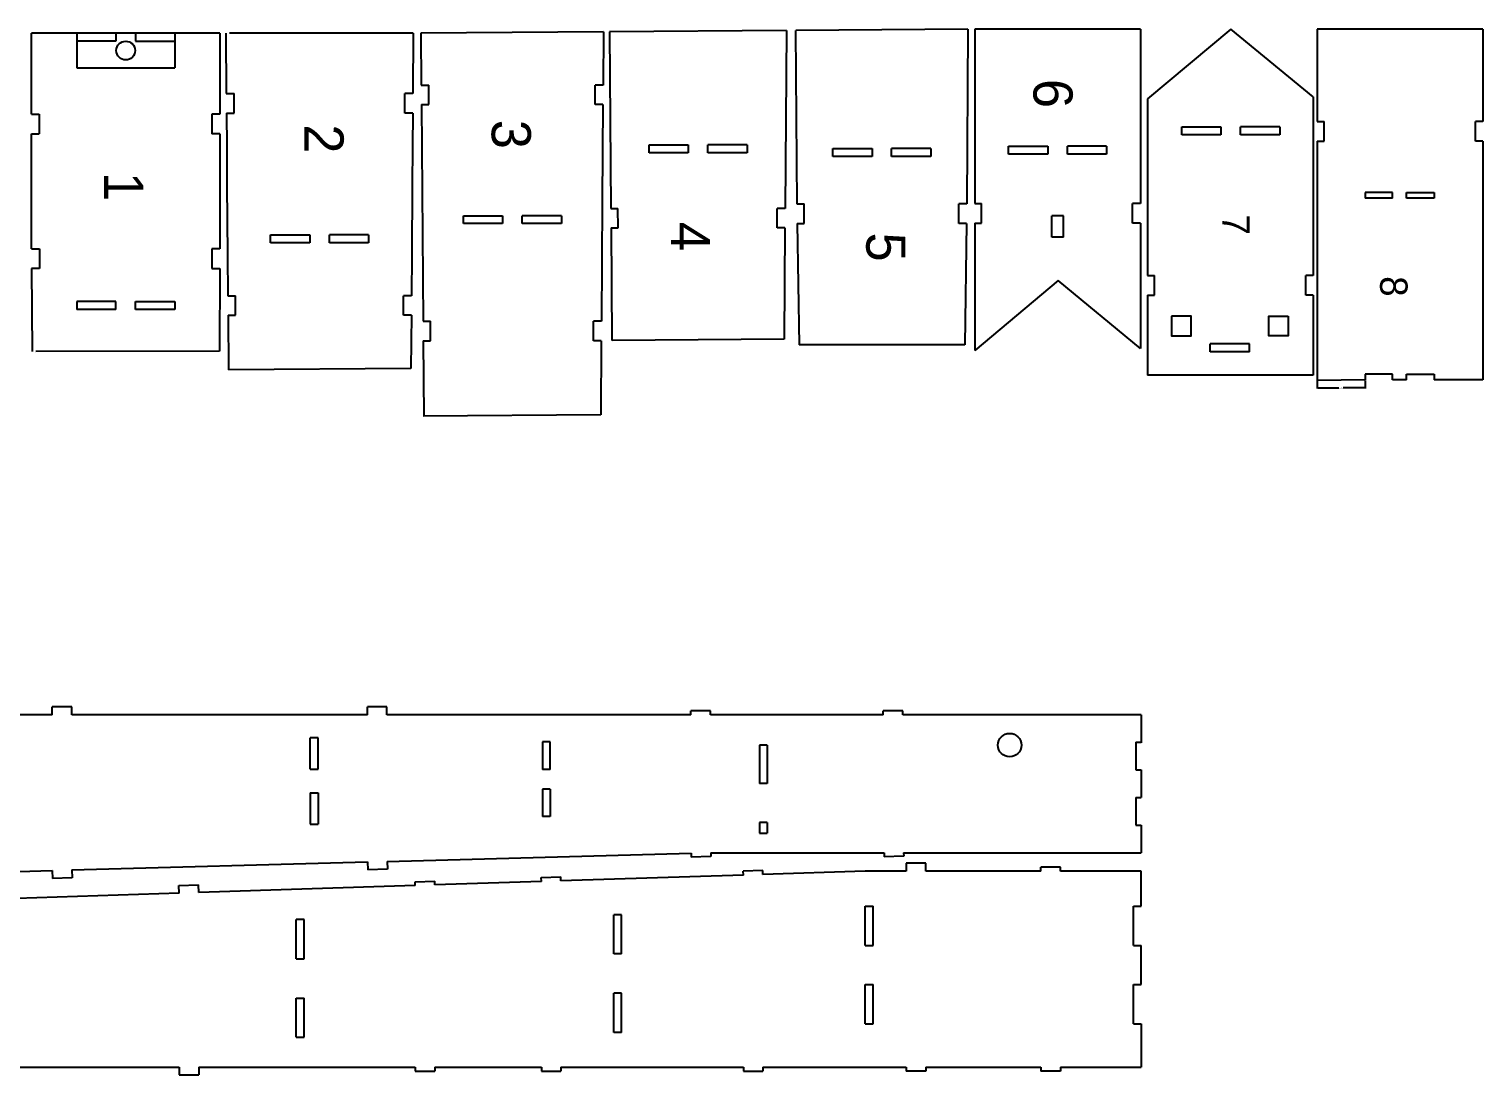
# Model space of a CAD drawing. Extents: x 8453 to 11023, y 19221 to 20564.
# Drawn here: x 8846.2 to 9217.1, y 20122 to 20388.8 of the extents above; entities that cross this region are included whole.
import ezdxf

# ---------------------------------------------------------------- set-up
doc = ezdxf.new("R2010")
doc.units = 0
doc.header["$MEASUREMENT"] = 0
doc.layers.get('0').update_dxf_attribs({"linetype": 'CONTINUOUS'})
doc.layers.get('Defpoints').update_dxf_attribs({"linetype": 'CONTINUOUS'})
doc.layers.add('7', color=7, linetype='CONTINUOUS')
doc.styles.add('样式_40', font='txt', dxfattribs={"height": 10})
doc.dimstyles.get("Standard").update_dxf_attribs({"dimtxt": 0.18, "dimasz": 0.18, "dimexe": 0.18, "dimexo": 0.0625, "dimgap": 0.09, "dimtad": 0, "dimtih": 1, "dimtoh": 1, "dimdec": 4, "dimzin": 0, "dimdsep": 46, "dimtxsty": 'STANDARD', "dimcen": 0.09, "dimadec": 0, "dimazin": 0, "dimtfac": 1, "dimtdec": 4, "dimtofl": 0, "dimtmove": 2, "dimatfit": 3, "dimfxl": 1, "dimtolj": 1, "dimtzin": 0, "dimarcsym": 0})

# ---------------------------------------------------------------- blocks, each defined once
blk = doc.blocks.new('*U134')
at = {"color": 242, "linetype": 'ByBlock', "style": '样式_40'}
blk.add_text('1', height=10, dxfattribs=at).set_placement((9540.51, 20139.99))
blk = doc.blocks.new('*U135')
at = {"color": 242, "linetype": 'ByBlock', "style": '样式_40'}
blk.add_text('2', height=10, dxfattribs=at).set_placement((9609.48, 20141.63))
blk = doc.blocks.new('*U136')
at = {"color": 242, "linetype": 'ByBlock', "style": '样式_40'}
blk.add_text('3', height=10, dxfattribs=at).set_placement((9694.21, 20140.32))
blk = doc.blocks.new('*U137')
at = {"color": 242, "linetype": 'ByBlock', "style": '样式_40'}
blk.add_text('4', height=10, dxfattribs=at).set_placement((9818.36, 20138.68))
blk = doc.blocks.new('*U138')
at = {"color": 242, "linetype": 'ByBlock', "style": '样式_40'}
blk.add_text('5', height=10, dxfattribs=at).set_placement((9900.14, 20141.63))
blk = doc.blocks.new('*U158')
at = {"color": 242, "linetype": 'ByBlock', "style": '样式_40'}
blk.add_text('6', height=10, dxfattribs=at).set_placement((9941.52, 20139.43))
blk = doc.blocks.new('*U160')
at = {"color": 244, "linetype": 'ByBlock'}
blk.add_text('8', height=7, dxfattribs=at).set_placement((10144.36, 20140.54))
blk = doc.blocks.new('*U173')
at = {"color": 244, "linetype": 'ByBlock'}
blk.add_text('7', height=7, dxfattribs=at).set_placement((10040.3, 20143.56))
blk = doc.blocks.new('*D179')
at = {"color": 0, "linetype": 'ByBlock', "lineweight": -2, "transparency": 16777216}
for p, q in [((9174.82, 20299.12), (9174.82, 20297.1)), ((9175, 20297.28), (9180.37, 20297.28)), ((9186.85, 20297.28), (9181.48, 20297.28)), ((9187.03, 20299.12), (9187.03, 20297.1))]:
    blk.add_line(p, q, dxfattribs=at)
at = {"color": 0, "linetype": 'ByBlock', "transparency": 16777216}
for points in [[(9175, 20297.31), (9175, 20297.25), (9174.82, 20297.28)], [(9186.85, 20297.31), (9186.85, 20297.25), (9187.03, 20297.28)]]:
    blk.add_solid(points, dxfattribs=at)
at = {"layer": 'Defpoints', "color": 0, "linetype": 'ByBlock', "transparency": 16777216}
for p in [(9174.82, 20299.18), (9187.03, 20299.18), (9187.03, 20297.28)]:
    blk.add_point(p, dxfattribs=at)
at = {"color": 0, "linetype": 'ByBlock', "transparency": 16777216, "insert": (9180.92, 20297.28), "char_height": 0.18, "attachment_point": 5}
blk.add_mtext('\\A1;12.2109', dxfattribs=at)

msp = doc.modelspace()

# ---------------------------------------------------------------- linework, layer by layer
for p, q in [((8858.34804, 20387.73375), (8846.8481, 20387.73353)), ((8846.84812, 20367.10021), (8846.8481, 20387.73353)), ((8858.34804, 20387.73375), (8858.34804, 20385.73375)), ((8858.34804, 20385.73375), (8858.34804, 20378.93375)), ((8868.34804, 20385.73375), (8858.34804, 20385.73375)), ((8873.34804, 20387.73375), (8868.34804, 20387.73375)), ((8868.34804, 20387.73375), (8868.34804, 20385.73375)), ((8873.34804, 20387.73375), (8873.34804, 20385.73375)), ((8873.34804, 20385.73375), (8883.34804, 20385.73375)), ((8894.84804, 20387.73375), (8883.34804, 20387.73375)), ((8883.34804, 20387.73375), (8883.34804, 20385.73375)), ((8883.34804, 20385.73375), (8883.34804, 20378.93375)), ((8894.84804, 20387.73375), (8894.84804, 20367.10037)), ((8896.42229, 20387.73375), (8896.50717, 20372.34158)), ((8944.19892, 20387.75301), (8897.36306, 20387.73842)), ((8944.19892, 20387.75301), (8944.12118, 20372.34146)), ((8992.70962, 20388.11341), (8946.1364, 20387.75362)), ((8946.1364, 20387.75362), (8946.23851, 20374.53592)), ((8992.70962, 20388.11341), (8992.61351, 20374.5358)), ((9039.39361, 20388.47407), (8994.26539, 20388.12543)), ((8994.26539, 20388.12543), (8994.61348, 20343.06787)), ((9039.39361, 20388.47407), (9039.07898, 20343.06775)), ((9041.75985, 20388.47363), (9042.10194, 20344.19319)), ((9085.71912, 20388.81323), (9041.81704, 20388.47407)), ((9085.71909, 20388.80955), (9085.40548, 20344.19307)), ((9129.75518, 20388.81323), (9087.47133, 20388.81323)), ((9152.77625, 20388.81323), (9131.53024, 20371.01875)), ((9173.8141, 20371.51816), (9152.77625, 20388.81323)), ((9217.10007, 20388.81323), (9174.81621, 20388.81323)), ((8858.34804, 20378.93375), (8883.34804, 20378.93375)), ((8946.23851, 20374.53592), (8948.17053, 20374.53592)), ((8948.17053, 20369.53592), (8948.17053, 20374.53592)), ((8992.61359, 20374.5358), (8990.5782, 20374.5358)), ((8990.5782, 20369.5358), (8990.5782, 20374.5358)), ((8896.50717, 20372.34158), (8898.49319, 20372.34158)), ((8898.49319, 20367.34158), (8898.49319, 20372.34158)), ((8944.12118, 20372.34146), (8942.08579, 20372.34146)), ((8942.08579, 20367.34146), (8942.08579, 20372.34146)), ((8846.79867, 20367.10016), (8848.79867, 20367.10016)), ((8848.79867, 20367.10016), (8848.79867, 20362.09999)), ((8894.84804, 20367.10037), (8892.84804, 20367.10037)), ((8892.84804, 20367.10037), (8892.84804, 20362.10021)), ((8896.54256, 20367.34158), (8896.6035, 20358.73277)), ((8896.54579, 20367.34158), (8898.49319, 20367.34158)), ((8944.08579, 20367.34146), (8942.08579, 20367.34146)), ((8944.08579, 20367.34146), (8944.02485, 20358.73321)), ((8946.27714, 20369.53592), (8948.17053, 20369.53592)), ((8946.27714, 20369.53592), (8946.70392, 20314.29251)), ((8992.5782, 20369.5358), (8990.5782, 20369.5358)), ((8992.57812, 20369.5358), (8992.49366, 20357.6032)), ((9140.26901, 20361.84443), (9140.26901, 20363.84443)), ((9140.26901, 20363.84443), (9150.26901, 20363.84443)), ((9150.26901, 20363.84443), (9150.26901, 20361.84443)), ((9155.26901, 20361.84443), (9155.26901, 20363.84443)), ((9165.26901, 20363.84443), (9155.26901, 20363.84443)), ((9165.26901, 20363.84443), (9165.26901, 20361.84443)), ((9174.81621, 20365.24054), (9176.57001, 20365.24054)), ((9176.57001, 20360.24054), (9176.57001, 20365.24054)), ((9217.10007, 20365.23983), (9215.17669, 20365.24042)), ((9215.17669, 20360.24042), (9215.17669, 20365.24042)), ((8846.84813, 20332.75251), (8846.84813, 20362.10021)), ((8846.84813, 20362.09999), (8848.79867, 20362.09999)), ((8894.84804, 20362.10021), (8892.84804, 20362.10021)), ((8894.84804, 20362.10021), (8894.84804, 20332.75251)), ((9150.26901, 20361.84443), (9140.26901, 20361.84443)), ((9165.26901, 20361.84443), (9155.26901, 20361.84443)), ((9174.81621, 20360.24054), (9176.57001, 20360.24054)), ((9217.10007, 20360.24042), (9215.17669, 20360.24042)), ((8896.6035, 20358.73277), (8896.67318, 20348.88846)), ((8944.02485, 20358.73321), (8943.95516, 20348.88773)), ((8992.49366, 20357.6032), (8992.40358, 20344.92707)), ((9004.36077, 20357.25104), (9004.36077, 20359.25104)), ((9004.36077, 20359.25104), (9014.36077, 20359.25104)), ((9014.36077, 20357.25104), (9004.36077, 20357.25104)), ((9014.36077, 20359.25104), (9014.36077, 20357.25104)), ((9019.36077, 20357.25104), (9019.36077, 20359.25104)), ((9029.36077, 20359.25104), (9019.36077, 20359.25104)), ((9029.36077, 20357.25104), (9019.36077, 20357.25104)), ((9029.36077, 20359.25104), (9029.36077, 20357.25104)), ((9051.24694, 20356.34658), (9051.24694, 20358.34658)), ((9051.24694, 20358.34658), (9061.24694, 20358.34658)), ((9061.24694, 20356.34658), (9051.24694, 20356.34658)), ((9061.24694, 20358.34658), (9061.24694, 20356.34658)), ((9066.24694, 20356.34658), (9066.24694, 20358.34658)), ((9076.24694, 20358.34658), (9066.24694, 20358.34658)), ((9076.24694, 20356.34658), (9066.24694, 20356.34658)), ((9076.24694, 20358.34658), (9076.24694, 20356.34658)), ((9096.0852, 20356.9065), (9096.0852, 20358.9065)), ((9096.0852, 20358.9065), (9106.0852, 20358.9065)), ((9106.0852, 20356.9065), (9096.0852, 20356.9065)), ((9106.0852, 20358.9065), (9106.0852, 20356.9065)), ((9111.0852, 20356.9065), (9111.0852, 20358.9065)), ((9121.0852, 20358.9065), (9111.0852, 20358.9065)), ((9121.0852, 20356.9065), (9111.0852, 20356.9065)), ((9121.0852, 20358.9065), (9121.0852, 20356.9065)), ((8896.67318, 20348.88846), (8896.7979, 20331.29933)), ((8943.95527, 20348.90325), (8943.83065, 20331.29812)), ((8992.4036, 20344.9294), (8992.19157, 20314.29239)), ((9194.07248, 20347.0958), (9187.0271, 20347.0958)), ((9187.0271, 20347.0958), (9187.0271, 20345.68673)), ((9194.07248, 20345.68673), (9187.0271, 20345.68673)), ((9194.07248, 20345.68673), (9194.07248, 20347.0958)), ((9197.59517, 20345.68673), (9197.59517, 20347.0958)), ((9197.59517, 20347.0958), (9204.64055, 20347.0958)), ((9204.64055, 20345.68704), (9197.59517, 20345.68704)), ((9204.64055, 20347.0958), (9204.64055, 20345.68673)), ((8956.9866, 20339.17466), (8956.9866, 20341.17466)), ((8956.9866, 20341.17466), (8966.9866, 20341.17466)), ((8966.9866, 20341.17466), (8966.9866, 20339.17466)), ((8971.9866, 20339.17466), (8971.9866, 20341.17466)), ((8981.9866, 20341.17466), (8971.9866, 20341.17466)), ((8981.9866, 20341.17466), (8981.9866, 20339.17466)), ((8994.61348, 20343.06787), (8996.43489, 20343.06787)), ((8996.47042, 20338.06787), (8996.43489, 20343.06787)), ((9037.04341, 20338.06775), (9037.07894, 20343.06775)), ((9039.07894, 20343.06775), (9037.07894, 20343.06775)), ((9042.10194, 20344.19319), (9043.91061, 20344.19319)), ((9043.91061, 20339.19319), (9043.91061, 20344.19319)), ((9085.40545, 20344.19307), (9083.36992, 20344.19307)), ((9083.36992, 20339.19307), (9083.36992, 20344.19307)), ((9087.47133, 20344.31125), (9089.18054, 20344.31125)), ((9089.18054, 20339.31125), (9089.18054, 20344.31125)), ((9107.0852, 20335.72475), (9107.0852, 20341.17254)), ((9110.0852, 20341.17254), (9107.0852, 20341.17254)), ((9110.0852, 20335.72475), (9110.0852, 20341.17254)), ((9129.75518, 20344.31113), (9127.71966, 20344.31113)), ((9127.71966, 20339.31113), (9127.71966, 20344.31113)), ((8966.9866, 20339.17466), (8956.9866, 20339.17466)), ((8981.9866, 20339.17466), (8971.9866, 20339.17466)), ((8994.65211, 20338.06787), (8996.47042, 20338.06787)), ((8994.65211, 20338.06787), (8994.87369, 20309.38588)), ((9039.03217, 20338.06775), (9037.04341, 20338.06775)), ((9039.03217, 20338.06775), (9038.83292, 20309.72181)), ((9042.14057, 20339.19319), (9043.91061, 20339.19319)), ((9042.14057, 20339.19319), (9042.63304, 20308.2549)), ((9085.36992, 20339.19307), (9083.36992, 20339.19307)), ((9085.36992, 20339.19307), (9084.91693, 20308.25331)), ((9087.47133, 20339.31125), (9089.18054, 20339.31125)), ((9129.75518, 20339.31113), (9127.71966, 20339.31113)), ((8907.80565, 20334.30113), (8907.80565, 20336.30113)), ((8907.80565, 20336.30113), (8917.80565, 20336.30113)), ((8917.80565, 20334.30113), (8907.80565, 20334.30113)), ((8917.80565, 20336.30113), (8917.80565, 20334.30113)), ((8922.80565, 20334.30113), (8922.80565, 20336.30113)), ((8932.80565, 20336.30113), (8922.80565, 20336.30113)), ((8932.80565, 20334.30113), (8922.80565, 20334.30113)), ((8932.80565, 20336.30113), (8932.80565, 20334.30113)), ((9110.0852, 20335.72475), (9107.0852, 20335.72475)), ((8846.84813, 20332.75251), (8848.84813, 20332.75251)), ((8848.84813, 20332.75251), (8848.84813, 20327.75251)), ((8894.84804, 20332.75251), (8892.84804, 20332.75251)), ((8892.84804, 20332.75251), (8892.84804, 20327.75251)), ((8896.7979, 20331.29933), (8896.87213, 20320.80209)), ((8943.83065, 20331.29812), (8943.75636, 20320.80197)), ((8848.84813, 20327.75251), (8846.84813, 20327.75251)), ((8846.84813, 20327.75251), (8846.96479, 20306.59524)), ((8892.84804, 20327.75251), (8894.84804, 20327.75251)), ((8894.84804, 20327.75251), (8894.74141, 20306.61451)), ((9131.53024, 20325.96874), (9133.31325, 20325.96874)), ((9133.31325, 20320.96874), (9133.31325, 20325.96874)), ((9173.8141, 20325.96862), (9171.89122, 20325.96862)), ((9171.89122, 20320.96862), (9171.89122, 20325.96862)), ((9108.71734, 20324.63133), (9087.47133, 20306.83685)), ((9129.75518, 20307.33625), (9108.71734, 20324.63133)), ((8868.34804, 20319.29023), (8858.34804, 20319.29023)), ((8858.34804, 20319.29023), (8858.34804, 20317.29023)), ((8868.34804, 20317.29023), (8868.34804, 20319.29023)), ((8873.34804, 20317.29023), (8873.34804, 20319.29023)), ((8873.34804, 20319.29023), (8883.34804, 20319.29023)), ((8883.34804, 20319.29023), (8883.34804, 20317.29023)), ((8896.90533, 20320.80209), (8898.82276, 20320.80209)), ((8898.85815, 20315.80209), (8898.82276, 20320.80209)), ((8941.72096, 20315.80197), (8941.75636, 20320.80197)), ((8943.75636, 20320.80197), (8941.75636, 20320.80197)), ((9131.53024, 20320.96874), (9133.31325, 20320.96874)), ((9173.8141, 20320.96862), (9171.89122, 20320.96862)), ((8868.34804, 20317.29023), (8858.34804, 20317.29023)), ((8883.34804, 20317.29067), (8873.34804, 20317.29067)), ((8896.94396, 20315.80209), (8898.85815, 20315.80209)), ((8896.94396, 20315.80209), (8897.05163, 20301.86456)), ((8943.72096, 20315.80197), (8941.72096, 20315.80197)), ((8943.72096, 20315.80197), (8943.62485, 20302.22435)), ((8946.70392, 20314.29251), (8948.56828, 20314.29251)), ((8948.60381, 20309.29251), (8948.56828, 20314.29251)), ((8990.16171, 20309.29239), (8990.19724, 20314.29239)), ((8992.19724, 20314.29239), (8990.19724, 20314.29239)), ((8946.74255, 20309.29251), (8948.60381, 20309.29251)), ((8946.74255, 20309.29251), (8946.89121, 20290.04905)), ((8992.15037, 20309.29239), (8990.16171, 20309.29239)), ((8992.15037, 20309.29239), (8992.01944, 20290.39769)), ((9038.83295, 20309.72549), (8994.93087, 20309.38633)), ((9084.91693, 20308.25331), (9042.63307, 20308.25331)), ((9147.54785, 20306.48702), (9147.54785, 20308.48702)), ((9157.54785, 20306.48702), (9157.54785, 20308.48702)), ((8894.74141, 20306.61451), (8847.90556, 20306.59991)), ((9157.54785, 20306.48702), (9147.54785, 20306.48702)), ((8943.62485, 20302.22435), (8897.05163, 20301.86456)), ((9173.8141, 20300.47955), (9131.53024, 20300.47955)), ((9194.07248, 20300.77998), (9187.0271, 20300.77998)), ((9187.0271, 20300.77998), (9187.0271, 20299.3709)), ((9194.07248, 20299.3709), (9194.07248, 20300.77998)), ((9197.59517, 20299.3709), (9197.59517, 20300.77998)), ((9197.59517, 20300.77998), (9204.64055, 20300.77998)), ((9204.64055, 20300.77998), (9204.64055, 20299.3709)), ((9217.10007, 20299.34577), (9204.64055, 20299.3709)), ((8992.01944, 20290.39769), (8946.73199, 20290.04782)), ((8852.10481, 20213.907), (8852.10481, 20215.907)), ((8857.10481, 20215.907), (8852.10481, 20215.907)), ((8852.10481, 20213.907), (8852.10481, 20215.907)), ((8857.10481, 20215.907), (8852.10481, 20215.907)), ((8857.10481, 20213.907), (8857.10481, 20215.907)), ((8857.10481, 20213.907), (8857.10481, 20215.907)), ((8932.49288, 20213.907), (8932.49288, 20215.907)), ((8937.49288, 20215.907), (8932.49288, 20215.907)), ((8932.49288, 20213.907), (8932.49288, 20215.907)), ((8937.49288, 20215.907), (8932.49288, 20215.907)), ((8937.49288, 20213.907), (8937.49288, 20215.907)), ((8937.49288, 20213.907), (8937.49288, 20215.907)), ((9015.01729, 20213.907), (9015.01729, 20214.907)), ((9020.01729, 20214.907), (9015.01729, 20214.907)), ((9015.01729, 20213.907), (9015.01729, 20214.907)), ((9020.01729, 20214.907), (9015.01729, 20214.907)), ((9020.01729, 20213.907), (9020.01729, 20214.907)), ((9020.01729, 20213.907), (9020.01729, 20214.907)), ((9064.07918, 20213.907), (9064.07918, 20214.907)), ((9069.07918, 20214.907), (9064.07918, 20214.907)), ((9064.07918, 20213.907), (9064.07918, 20214.907)), ((9069.07918, 20214.907), (9064.07918, 20214.907)), ((9069.07918, 20213.907), (9069.07918, 20214.907)), ((9069.07918, 20213.907), (9069.07918, 20214.907)), ((8852.10481, 20213.907), (8779.14238, 20213.907)), ((8852.10481, 20213.907), (8779.14238, 20213.907)), ((8932.49288, 20213.907), (8857.10481, 20213.907)), ((8932.49288, 20213.907), (8857.10481, 20213.907)), ((9015.01729, 20213.907), (8937.49288, 20213.907)), ((9015.01729, 20213.907), (8937.49288, 20213.907)), ((9064.07918, 20213.907), (9020.01729, 20213.907)), ((9064.07918, 20213.907), (9020.01729, 20213.907)), ((9129.95034, 20213.907), (9069.07918, 20213.907)), ((9129.95034, 20213.907), (9069.07918, 20213.907)), ((9129.95034, 20213.907), (9129.95034, 20206.74546)), ((9034.49885, 20206.14325), (9032.49885, 20206.14325)), ((9128.54126, 20206.86164), (9128.54126, 20199.81626)), ((9128.54126, 20206.86164), (9129.95034, 20206.86164)), ((9128.54126, 20206.86164), (9128.54126, 20199.81626)), ((9128.54126, 20206.86164), (9129.95034, 20206.86164)), ((8917.90365, 20200.00487), (8919.90365, 20200.00487)), ((8979.14763, 20199.94118), (8977.14763, 20199.94118)), ((9128.54126, 20199.81626), (9129.95034, 20199.81626)), ((9128.54126, 20199.81626), (9129.95034, 20199.81626)), ((9129.95034, 20199.81626), (9129.95034, 20192.77088)), ((9129.95034, 20199.81626), (9129.95034, 20192.77088)), ((8917.90365, 20194.00487), (8919.90365, 20194.00487)), ((8979.14763, 20194.94118), (8977.14763, 20194.94118)), ((9128.54126, 20192.77088), (9129.95034, 20192.77088)), ((9128.54126, 20192.77088), (9128.54126, 20185.7255)), ((9128.54126, 20192.77088), (9129.95034, 20192.77088)), ((9128.54126, 20192.77088), (9128.54126, 20185.7255)), ((9034.49885, 20186.37775), (9032.49885, 20186.37775)), ((9128.54126, 20185.7255), (9129.95034, 20185.7255)), ((9128.54126, 20185.7255), (9129.95034, 20185.7255)), ((9015.11047, 20178.5472), (9015.14275, 20177.54772)), ((9020.14258, 20177.70921), (9015.14275, 20177.54772)), ((9020.11122, 20178.68014), (9020.14258, 20177.70921)), ((9064.31789, 20178.68014), (9064.33535, 20177.68029)), ((9069.33459, 20177.76755), (9064.33535, 20177.68029)), ((9069.31592, 20178.68014), (9069.33459, 20177.76755)), ((8779.13486, 20171.79497), (8852.0948, 20174.15148)), ((8852.0948, 20174.15148), (8852.15936, 20172.15252)), ((8857.09463, 20174.31297), (8857.15919, 20172.31401)), ((8932.55663, 20176.35268), (8932.62119, 20174.35372)), ((8937.62102, 20174.51521), (8932.62119, 20174.35372)), ((8937.55738, 20176.48561), (8937.62102, 20174.51521)), ((9033.38897, 20174.1618), (9028.38914, 20174.00032)), ((9028.42142, 20173.00084), (9028.38914, 20174.00032)), ((9033.42125, 20173.16232), (9033.38897, 20174.1618)), ((9059.50704, 20174.00171), (9033.42135, 20173.15918)), ((9069.98455, 20174.00171), (9059.50704, 20174.00171)), ((9074.96932, 20176.00171), (9069.98455, 20176.00171)), ((9069.98455, 20176.00171), (9069.98455, 20174.00171)), ((9074.96932, 20174.00171), (9074.96932, 20176.00171)), ((9104.3168, 20174.00171), (9074.96932, 20174.00171)), ((9109.3168, 20175.00171), (9104.3168, 20175.00171)), ((9104.3168, 20174.00171), (9104.3168, 20175.00171)), ((9109.3168, 20174.00171), (9109.3168, 20175.00171)), ((9129.95034, 20174.00171), (9109.3168, 20174.00171)), ((9129.95034, 20165.05757), (9129.95034, 20174.00171)), ((9129.95034, 20165.05757), (9129.95034, 20174.00171)), ((8857.15919, 20172.31401), (8852.15936, 20172.15252)), ((8884.42386, 20170.35081), (8889.42369, 20170.5123)), ((8884.48843, 20168.35185), (8884.42386, 20170.35081)), ((8889.48826, 20168.51334), (8889.42369, 20170.5123)), ((8944.72978, 20170.29757), (8889.48825, 20168.51348)), ((8944.6975, 20171.29705), (8949.69732, 20171.45853)), ((8944.72978, 20170.29757), (8944.6975, 20171.29705)), ((8949.72961, 20170.45906), (8949.69732, 20171.45853)), ((8976.8839, 20171.3361), (8949.7296, 20170.4592)), ((8976.85162, 20172.33558), (8981.85145, 20172.49707)), ((8976.8839, 20171.3361), (8976.85162, 20172.33558)), ((8981.88373, 20171.49759), (8981.85145, 20172.49707)), ((9028.42142, 20173.00084), (8981.88373, 20171.49773)), ((8884.48842, 20168.35199), (8820.1896, 20166.27523)), ((8997.36369, 20162.86459), (8995.36369, 20162.86459)), ((8995.36369, 20152.86459), (8995.36369, 20162.86459)), ((8997.36369, 20152.86459), (8997.36369, 20162.86459)), ((9059.50704, 20165.05757), (9061.50704, 20165.05757)), ((9059.50704, 20155.05757), (9059.50704, 20165.05757)), ((9061.50704, 20155.05757), (9061.50704, 20165.05757)), ((9127.95034, 20165.05757), (9129.95034, 20165.05757)), ((9127.95034, 20155.05757), (9127.95034, 20165.05757)), ((9127.95034, 20165.05757), (9129.95034, 20165.05757)), ((9127.95034, 20155.05757), (9127.95034, 20165.05757)), ((8914.36369, 20151.61976), (8914.36369, 20161.61976)), ((8916.36369, 20151.61976), (8916.36369, 20161.61976)), ((8914.36369, 20151.61976), (8916.36369, 20151.61976)), ((8997.36369, 20152.86459), (8995.36369, 20152.86459)), ((9059.50704, 20155.05757), (9061.50704, 20155.05757)), ((9127.95034, 20155.05757), (9129.95034, 20155.05757)), ((9127.95034, 20155.05757), (9129.95034, 20155.05757)), ((9129.95034, 20145.05757), (9129.95034, 20155.05757)), ((9129.95034, 20145.05757), (9129.95034, 20155.05757)), ((9059.50704, 20135.05757), (9059.50704, 20145.05757)), ((9059.50704, 20145.05757), (9061.50704, 20145.05757)), ((9061.50704, 20135.05757), (9061.50704, 20145.05757)), ((9127.95034, 20135.05757), (9127.95034, 20145.05757)), ((9127.95034, 20145.05757), (9129.95034, 20145.05757)), ((9127.95034, 20135.05757), (9127.95034, 20145.05757)), ((9127.95034, 20145.05757), (9129.95034, 20145.05757)), ((8914.36369, 20131.61976), (8914.36369, 20141.61976)), ((8914.36369, 20141.61976), (8916.36369, 20141.61976)), ((8916.36369, 20131.61976), (8916.36369, 20141.61976)), ((8995.36369, 20132.86459), (8995.36369, 20142.86459)), ((8997.36369, 20142.86459), (8995.36369, 20142.86459)), ((8997.36369, 20132.86459), (8997.36369, 20142.86459)), ((9059.50704, 20135.05757), (9061.50704, 20135.05757)), ((9127.95034, 20135.05757), (9129.95034, 20135.05757)), ((9127.95034, 20135.05757), (9129.95034, 20135.05757)), ((9129.95034, 20135.05757), (9129.95034, 20124.00171)), ((9129.95034, 20135.05757), (9129.95034, 20124.00171)), ((8914.36369, 20131.61976), (8916.36369, 20131.61976)), ((8997.36369, 20132.86459), (8995.36369, 20132.86459)), ((8820.18225, 20124.00171), (8884.48328, 20124.00171)), ((8820.18225, 20124.00171), (8884.48328, 20124.00171)), ((8884.48328, 20124.00171), (8884.48328, 20122.00171)), ((8884.48328, 20124.00171), (8884.48328, 20122.00171)), ((8884.48328, 20122.00171), (8889.48328, 20122.00171)), ((8884.48328, 20122.00171), (8889.48328, 20122.00171)), ((8889.48328, 20124.00171), (8944.72668, 20124.00171)), ((8889.48328, 20124.00171), (8889.48328, 20122.00171)), ((8889.48328, 20124.00171), (8944.72668, 20124.00171)), ((8889.48328, 20124.00171), (8889.48328, 20122.00171)), ((8944.72668, 20124.00171), (8944.72668, 20123.00171)), ((8944.72668, 20124.00171), (8944.72668, 20123.00171)), ((8944.72668, 20123.00171), (8949.72668, 20123.00171)), ((8944.72668, 20123.00171), (8949.72668, 20123.00171)), ((8949.72668, 20124.00171), (8976.88191, 20124.00171)), ((8949.72668, 20124.00171), (8949.72668, 20123.00171)), ((8949.72668, 20124.00171), (8976.88191, 20124.00171)), ((8949.72668, 20124.00171), (8949.72668, 20123.00171)), ((8976.88191, 20124.00171), (8976.88191, 20123.00171)), ((8976.88191, 20124.00171), (8976.88191, 20123.00171)), ((8976.88191, 20123.00171), (8981.88191, 20123.00171)), ((8976.88191, 20123.00171), (8981.88191, 20123.00171)), ((8981.88191, 20124.00171), (9028.42119, 20124.00171)), ((8981.88191, 20124.00171), (8981.88191, 20123.00171)), ((8981.88191, 20124.00171), (9028.42119, 20124.00171)), ((8981.88191, 20124.00171), (8981.88191, 20123.00171)), ((9028.42119, 20124.00171), (9028.42119, 20123.00171)), ((9028.42119, 20124.00171), (9028.42119, 20123.00171)), ((9028.42119, 20123.00171), (9033.42119, 20123.00171)), ((9028.42119, 20123.00171), (9033.42119, 20123.00171)), ((9033.42119, 20124.00171), (9069.96932, 20124.00171)), ((9033.42119, 20124.00171), (9033.42119, 20123.00171)), ((9033.42119, 20124.00171), (9069.96932, 20124.00171)), ((9033.42119, 20124.00171), (9033.42119, 20123.00171)), ((9069.96932, 20124.00171), (9069.96932, 20123.00171)), ((9069.96932, 20124.00171), (9069.96932, 20123.00171)), ((9074.96932, 20123.00171), (9069.96932, 20123.00171)), ((9074.96932, 20123.00171), (9069.96932, 20123.00171)), ((9074.96932, 20124.00171), (9104.3168, 20124.00171)), ((9074.96932, 20124.00171), (9074.96932, 20123.00171)), ((9074.96932, 20124.00171), (9104.3168, 20124.00171)), ((9074.96932, 20124.00171), (9074.96932, 20123.00171)), ((9104.3168, 20124.00171), (9104.3168, 20123.00171)), ((9104.3168, 20124.00171), (9104.3168, 20123.00171)), ((9109.3168, 20123.00171), (9104.3168, 20123.00171)), ((9109.3168, 20123.00171), (9104.3168, 20123.00171)), ((9109.3168, 20124.00171), (9129.95034, 20124.00171)), ((9109.3168, 20124.00171), (9109.3168, 20123.00171)), ((9109.3168, 20124.00171), (9129.95034, 20124.00171)), ((9109.3168, 20124.00171), (9109.3168, 20123.00171))]:
    msp.add_line(p, q)
at = {"linetype": 'ByBlock'}
for p, q in [((8894.84804, 20387.73375), (8846.8481, 20387.7337)), ((9087.47133, 20388.81323), (9087.47133, 20344.31125)), ((9129.75518, 20388.81323), (9129.75518, 20344.31113)), ((9174.81621, 20388.81323), (9174.81621, 20365.24054)), ((9217.10007, 20388.81323), (9217.10007, 20365.23983)), ((9131.53024, 20371.01875), (9131.53024, 20325.96874)), ((9173.8141, 20371.51816), (9173.8141, 20325.96862)), ((9174.81621, 20360.24054), (9174.81621, 20299.18276)), ((9217.10007, 20360.24042), (9217.10007, 20299.34577)), ((9087.47133, 20339.31125), (9087.47133, 20306.83685)), ((9129.75518, 20339.31113), (9129.75518, 20307.33625)), ((9131.53024, 20320.96874), (9131.53024, 20300.47955)), ((9173.8141, 20320.96862), (9173.8141, 20300.47955)), ((9157.54785, 20308.48702), (9147.54785, 20308.48702)), ((9187.0271, 20299.3709), (9174.81621, 20299.18276)), ((9197.59517, 20299.3709), (9194.07248, 20299.3709)), ((8917.90365, 20186.00487), (8919.90365, 20186.00487)), ((9129.95034, 20185.7255), (9129.95034, 20178.68014)), ((9032.49885, 20183.68014), (9034.49885, 20183.68014)), ((8937.55738, 20176.48561), (9015.11061, 20178.54721)), ((9020.11122, 20178.68014), (9064.31789, 20178.68014)), ((9069.31592, 20178.68014), (9129.95034, 20178.68014)), ((8857.09373, 20174.34665), (8932.55663, 20176.35268)), ((8916.36369, 20161.61976), (8914.36369, 20161.61976))]:
    msp.add_line(p, q, dxfattribs=at)
at = {"color": 7}
for p, q in [((8919.90365, 20208.00487), (8917.90365, 20208.00487)), ((8917.90365, 20200.00487), (8917.90365, 20208.00487)), ((8919.90365, 20200.00487), (8919.90365, 20208.00487)), ((8979.14763, 20206.94118), (8977.14763, 20206.94118)), ((8977.14763, 20206.94118), (8977.14763, 20199.94118)), ((8979.14763, 20199.94118), (8979.14763, 20206.94118)), ((9032.49885, 20206.14325), (9032.49885, 20196.37775)), ((9034.49885, 20206.14325), (9034.49885, 20196.37775)), ((9034.49885, 20196.37775), (9032.49885, 20196.37775)), ((8917.90365, 20194.00487), (8917.90365, 20186.00487)), ((8919.90365, 20194.00487), (8919.90365, 20186.00487)), ((8977.14763, 20194.94118), (8977.14763, 20187.94118)), ((8979.14763, 20194.94118), (8979.14763, 20187.94118)), ((8979.14763, 20187.94118), (8977.14763, 20187.94118)), ((9032.49885, 20186.37775), (9032.49885, 20183.68014)), ((9034.49885, 20186.37775), (9034.49885, 20183.68014))]:
    msp.add_line(p, q, dxfattribs=at)
for centre, radius in [((8870.84804, 20383.33375), 2.4), ((9096.35804, 20206.14325), 3), ((9096.35804, 20206.14325), 3), ((9096.35804, 20206.14325), 3)]:
    msp.add_circle(centre, radius)
at = {"layer": '7', "linetype": 'Continuous'}
for points in [[(9137.65085, 20315.533), (9137.65185, 20310.533), (9142.65185, 20310.534), (9142.65085, 20315.534), (9137.65085, 20315.533)], [(9167.44485, 20315.533), (9167.44385, 20310.533), (9162.44385, 20310.535), (9162.44485, 20315.535), (9167.44485, 20315.533)]]:
    msp.add_lwpolyline(points, dxfattribs=at)

# ---------------------------------------------------------------- block references
at = {"color": 244, "linetype": 'ByBlock', "rotation": 270}
for name, p in [('*U158', (-11037.01432, 30317.61607)), ('*U135', (-11225.19769, 29974.00297)), ('*U136', (-11176.11292, 30059.89203)), ('*U134', (-11274.65519, 29892.86446)), ('*U173', (-10992.95541, 30381.79798)), ('*U137', (-11128.73874, 30157.96841)), ('*U138', (-11081.85258, 30237.05615)), ('*U160', (-10949.66943, 30470.13166))]:
    msp.add_blockref(name, p, dxfattribs=at)

# ---------------------------------------------------------------- dimensions: what is measured, and where the dimension line sits
at = {"linetype": 'ByBlock'}
dim = msp.add_linear_dim(base=(9187.0271, 20297.27597), p1=(9174.81621, 20299.18276), p2=(9187.0271, 20299.18276), dimstyle='STANDARD', override={"dimtmove": 0}, dxfattribs=at)
dim.commit()
dim.dimension.update_dxf_attribs({"geometry": '*D179', "text_midpoint": (9180.92166, 20297.27597)})

doc.saveas('drawing.dxf')
